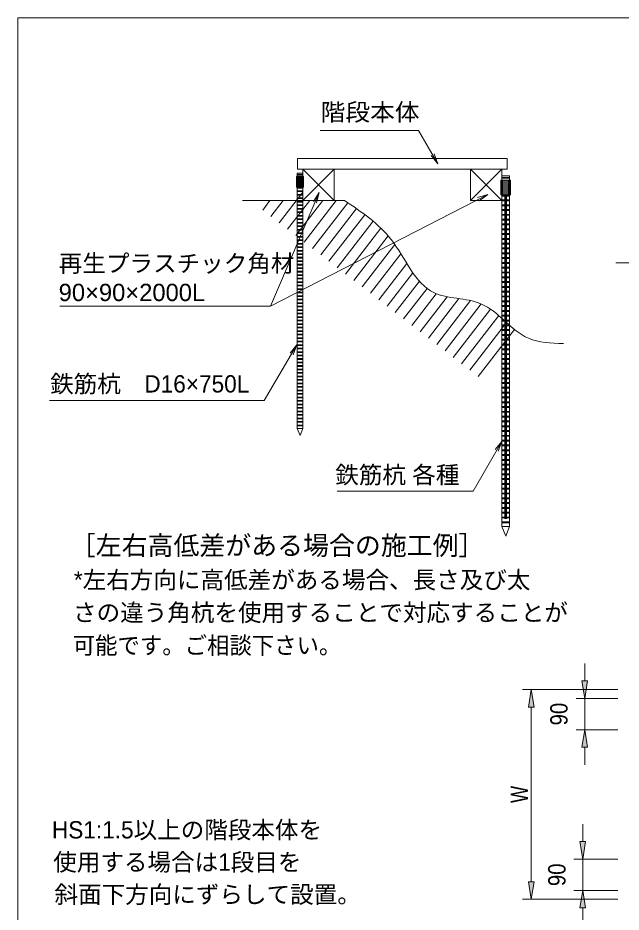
# Model space of a CAD drawing. Units: millimetres at full size, sheet at 1:20; details may follow other scales. Extents: x 200 to 8200, y 186 to 5740.
# Drawn here: x 200 to 1928, y 3181 to 5740 of the extents above; entities that cross this region are included whole.
import ezdxf
from ezdxf.enums import TextEntityAlignment as Align

# ---------------------------------------------------------------- set-up
doc = ezdxf.new("R2010")
doc.units = ezdxf.units.MM
doc.header["$LTSCALE"] = 20
for name, color, linetype, lineweight in [('ハッチング', 7, 'Continuous', 9), ('一般線', 7, 'Continuous', 20), ('図面枠-A3', 7, 'Continuous', 20), ('寸法', 7, 'Continuous', 13), ('引出線', 7, 'Continuous', 13), ('角材', 7, 'Continuous', 18), ('鉄筋杭', 7, 'Continuous', 18), ('階段本体', 7, 'Continuous', 18)]:
    doc.layers.add(name, color=color, linetype=linetype, lineweight=lineweight)
doc.layers.add('文字', color=7, linetype='Continuous')
doc.styles.add('ＭＳ Ｐゴシック', font='')
doc.styles.get('ＭＳ Ｐゴシック').set_extended_font_data('MS PGothic')

# ---------------------------------------------------------------- blocks, each defined once
blk = doc.blocks.new('open_arrow')
at = {"color": 0, "linetype": 'Continuous', "lineweight": -2}
blk.add_lwpolyline([(7.5, 1.25), (0, 0), (7.5, -1.25)], dxfattribs=at)

msp = doc.modelspace()

# ---------------------------------------------------------------- hatches: boundary and pattern name
at = {"layer": '寸法'}
for points in [[(1815.53, 3842.42), (1832.19, 3842.42), (1823.86, 3792.42)], [(1662.33, 3767.5), (1678.99, 3767.5), (1670.66, 3817.5)], [(1815.53, 3652.42), (1832.19, 3652.42), (1823.86, 3702.42)], [(1809.65, 3382.58), (1826.32, 3382.58), (1817.99, 3332.58)], [(1662.33, 3267.5), (1678.99, 3267.5), (1670.66, 3217.5)], [(1809.65, 3192.58), (1826.32, 3192.58), (1817.99, 3242.58)]]:
    msp.add_hatch(color=256, dxfattribs=at).paths.add_polyline_path(points)

# ---------------------------------------------------------------- linework, layer by layer
at = {"layer": 'ハッチング'}
for p, q in [((1016.51, 5241.12), (948.82, 5153.49)), ((922.17, 5217.15), (901.34, 5190.17)), ((960.08, 5217.15), (925.08, 5171.83)), ((1035.9, 5217.15), (972.56, 5135.15)), ((1073.8, 5217.15), (996.3, 5116.81)), ((1111.71, 5217.15), (1020.04, 5098.47)), ((1144.87, 5211), (1043.78, 5080.14)), ((1169.78, 5194.17), (1067.53, 5061.8)), ((1194.19, 5176.7), (1091.27, 5043.46)), ((1217.76, 5158.13), (1115.01, 5025.12)), ((1240.11, 5137.99), (1138.75, 5006.78)), ((1260.9, 5115.84), (1162.49, 4988.44)), ((1279.81, 5091.24), (1186.23, 4970.1)), ((1297.19, 5064.66), (1209.98, 4951.76)), ((1314.03, 5037.39), (1233.72, 4933.42)), ((1331.4, 5010.8), (1257.46, 4915.08)), ((1350.42, 4986.35), (1281.2, 4896.74)), ((1372.36, 4965.68), (1304.94, 4878.4)), ((1398.71, 4950.72), (1328.68, 4860.06)), ((1429.91, 4942.03), (1352.42, 4841.72)), ((1463.65, 4936.64), (1376.17, 4823.38)), ((1497.07, 4930.83), (1399.91, 4805.04)), ((1527.58, 4921.25), (1423.65, 4786.7)), ((1553.96, 4906.32), (1447.39, 4768.36)), ((1577.62, 4887.87), (1471.13, 4750.02)), ((1600.13, 4867.94), (1494.87, 4731.68)), ((1622.88, 4848.32), (1518.62, 4713.34))]:
    msp.add_line(p, q, dxfattribs=at)
at = {"layer": '一般線'}
for p, q in [((843.66, 5217.15), (1016.51, 5217.15)), ((1106.51, 5217.15), (1135.63, 5217.15))]:
    msp.add_line(p, q, dxfattribs=at)
msp.add_open_spline([(1135.63, 5217.15), (1184.44, 5184.73), (1233.26, 5152.31), (1270.2, 5104.38), (1310.89, 5051.58), (1337.17, 4979.96), (1391.6, 4953.82), (1430.6, 4935.09), (1484.06, 4939.72), (1526.44, 4921.74), (1577.82, 4899.94), (1612.91, 4844.9), (1662.47, 4823.07), (1692.36, 4809.9), (1727.51, 4808.81), (1762.66, 4807.72)], degree=3, knots=[0, 0, 0, 0, 1, 1, 1, 2, 2, 2, 3, 3, 3, 4, 4, 4, 5, 5, 5, 5], dxfattribs=at)
at = {"layer": '図面枠-A3'}
msp.add_lwpolyline([(200, 200), (8200, 200), (8200, 5740), (200, 5740)], close=True, dxfattribs=at)
at = {"layer": '寸法'}
for p, q in [((1962.74, 5039.02), (1912.74, 5039.02)), ((1823.86, 3842.42), (1823.86, 3892.42)), ((1919, 3817.5), (1645.66, 3817.5)), ((1919, 3792.42), (1798.86, 3792.42)), ((1823.86, 3792.42), (1823.86, 3702.42)), ((1670.66, 3767.5), (1670.66, 3267.5)), ((1919, 3702.42), (1798.86, 3702.42)), ((1823.86, 3652.42), (1823.86, 3602.42)), ((1817.99, 3382.58), (1817.99, 3432.58)), ((1919, 3332.58), (1792.99, 3332.58)), ((1817.99, 3332.58), (1817.99, 3242.58)), ((1919, 3242.58), (1792.99, 3242.58)), ((1919, 3217.5), (1645.66, 3217.5)), ((1817.99, 3192.58), (1817.99, 3142.58))]:
    msp.add_line(p, q, dxfattribs=at)
for points in [[(1815.53, 3842.42), (1832.19, 3842.42), (1823.86, 3792.42)], [(1662.33, 3767.5), (1678.99, 3767.5), (1670.66, 3817.5)], [(1815.53, 3652.42), (1832.19, 3652.42), (1823.86, 3702.42)], [(1809.65, 3382.58), (1826.32, 3382.58), (1817.99, 3332.58)], [(1662.33, 3267.5), (1678.99, 3267.5), (1670.66, 3217.5)], [(1809.65, 3192.58), (1826.32, 3192.58), (1817.99, 3242.58)]]:
    msp.add_lwpolyline(points, close=True, dxfattribs=at)
at = {"layer": '引出線'}
for points in [[(1403.02, 5322.22), (1347.92, 5417.66), (1066.05, 5417.66)], [(1063.03, 5240.18), (923.56, 4915.2), (319.93, 4915.2)], [(1546.02, 5235.01), (923.56, 4915.2), (319.93, 4915.2)], [(1517.05, 5225.74), (1546.02, 5235.01), (1521.62, 5216.85)], [(999.51, 4804.23), (905.77, 4644.51), (290.32, 4644.51)], [(1586.51, 4528.01), (1504.31, 4385.64), (1114.76, 4385.64)]]:
    msp.add_lwpolyline(points, dxfattribs=at)
at = {"layer": '角材'}
for p, q in [((1106.51, 5307.15), (1016.51, 5307.15)), ((1016.51, 5307.15), (1016.51, 5217.15)), ((1106.51, 5307.15), (1016.51, 5217.15)), ((1106.51, 5217.15), (1016.51, 5307.15)), ((1106.51, 5217.15), (1106.51, 5307.15)), ((1586.51, 5307.15), (1496.51, 5307.15)), ((1496.51, 5307.15), (1496.51, 5217.15)), ((1586.51, 5307.15), (1496.51, 5217.15)), ((1586.51, 5217.15), (1496.51, 5307.15)), ((1586.51, 5217.15), (1586.51, 5307.15)), ((1016.51, 5217.15), (1106.51, 5217.15)), ((1496.51, 5217.15), (1586.51, 5217.15))]:
    msp.add_line(p, q, dxfattribs=at)
at = {"layer": '鉄筋杭'}
for p, q in [((998.51, 5285.67), (1018.51, 5285.67)), ((998.51, 5285.67), (998.51, 5255.67)), ((999, 5285.67), (999, 5255.67)), ((1000.42, 5285.67), (1000.42, 5255.67)), ((1000.51, 5295.23), (1016.51, 5295.23)), ((1000.51, 5295.23), (1000.51, 5285.67)), ((1016.51, 5291.73), (1000.51, 5291.73)), ((1016.51, 5289.73), (1000.51, 5289.73)), ((1002.63, 5285.67), (1002.63, 5255.67)), ((1005.42, 5285.67), (1005.42, 5255.67)), ((1008.51, 5285.67), (1008.51, 5255.67)), ((1011.6, 5285.67), (1011.6, 5255.67)), ((1014.39, 5285.67), (1014.39, 5255.67)), ((1016.51, 5295.23), (1016.51, 5285.67)), ((1016.6, 5285.67), (1016.6, 5255.67)), ((1018.02, 5285.67), (1018.02, 5255.67)), ((1018.51, 5285.67), (1018.51, 5255.67)), ((1583.76, 5275.24), (1611.26, 5275.24)), ((1583.76, 5275.24), (1583.76, 5233.99)), ((1584.43, 5275.24), (1584.43, 5233.99)), ((1586.39, 5275.24), (1586.39, 5233.99)), ((1586.51, 5288.38), (1608.51, 5288.38)), ((1586.51, 5288.38), (1586.51, 5275.24)), ((1608.51, 5283.57), (1586.51, 5283.57)), ((1608.51, 5280.82), (1586.51, 5280.82)), ((1589.43, 5275.24), (1589.43, 5233.99)), ((1593.26, 5275.24), (1593.26, 5233.99)), ((1597.51, 5275.24), (1597.51, 5233.99)), ((1601.76, 5275.24), (1601.76, 5233.99)), ((1605.6, 5275.24), (1605.6, 5233.99)), ((1608.51, 5288.38), (1608.51, 5275.24)), ((1608.63, 5275.24), (1608.63, 5233.99)), ((1610.59, 5275.24), (1610.59, 5233.99)), ((1611.26, 5275.24), (1611.26, 5233.99)), ((998.51, 5255.67), (1018.51, 5255.67)), ((1000.51, 5255.67), (1000.51, 4565.23)), ((1016.51, 5254.73), (1000.51, 5254.73)), ((1016.51, 5252.73), (1000.51, 5252.73)), ((1016.51, 5255.67), (1016.51, 4565.23)), ((1016.51, 5244.73), (1000.51, 5244.73)), ((1016.51, 5242.73), (1000.51, 5242.73)), ((1016.51, 5234.73), (1000.51, 5234.73)), ((1016.51, 5232.73), (1000.51, 5232.73)), ((1016.51, 5224.73), (1000.51, 5224.73)), ((1016.51, 5222.73), (1000.51, 5222.73)), ((1583.76, 5233.99), (1611.26, 5233.99)), ((1586.51, 5233.99), (1586.51, 4306.24)), ((1586.51, 5233.99), (1586.51, 4284.63)), ((1608.51, 5232.7), (1586.51, 5232.7)), ((1608.51, 5229.95), (1586.51, 5229.95)), ((1595.45, 5233.99), (1595.45, 4306.24)), ((1596.14, 5233.99), (1596.14, 4306.24)), ((1598.89, 5233.99), (1598.89, 4306.24)), ((1599.57, 5233.99), (1599.57, 4306.24)), ((1608.51, 5233.99), (1608.51, 4306.24)), ((1608.51, 5233.99), (1608.51, 4284.63)), ((1016.51, 5214.73), (1000.51, 5214.73)), ((1016.51, 5212.73), (1000.51, 5212.73)), ((1016.51, 5204.73), (1000.51, 5204.73)), ((1016.51, 5202.73), (1000.51, 5202.73)), ((1608.51, 5218.95), (1586.51, 5218.95)), ((1608.51, 5216.2), (1586.51, 5216.2)), ((1608.51, 5205.2), (1586.51, 5205.2)), ((1608.51, 5202.45), (1586.51, 5202.45)), ((1016.51, 5194.73), (1000.51, 5194.73)), ((1016.51, 5192.73), (1000.51, 5192.73)), ((1016.51, 5184.73), (1000.51, 5184.73)), ((1016.51, 5182.73), (1000.51, 5182.73)), ((1016.51, 5174.73), (1000.51, 5174.73)), ((1016.51, 5172.73), (1000.51, 5172.73)), ((1608.51, 5191.45), (1586.51, 5191.45)), ((1608.51, 5188.7), (1586.51, 5188.7)), ((1608.51, 5177.7), (1586.51, 5177.7)), ((1608.51, 5174.95), (1586.51, 5174.95)), ((1016.51, 5164.73), (1000.51, 5164.73)), ((1016.51, 5162.73), (1000.51, 5162.73)), ((1016.51, 5154.73), (1000.51, 5154.73)), ((1016.51, 5152.73), (1000.51, 5152.73)), ((1016.51, 5144.73), (1000.51, 5144.73)), ((1608.51, 5163.95), (1586.51, 5163.95)), ((1608.51, 5161.2), (1586.51, 5161.2)), ((1608.51, 5150.2), (1586.51, 5150.2)), ((1608.51, 5147.45), (1586.51, 5147.45)), ((1016.51, 5142.73), (1000.51, 5142.73)), ((1016.51, 5134.73), (1000.51, 5134.73)), ((1016.51, 5132.73), (1000.51, 5132.73)), ((1016.51, 5124.73), (1000.51, 5124.73)), ((1016.51, 5122.73), (1000.51, 5122.73)), ((1608.51, 5136.45), (1586.51, 5136.45)), ((1608.51, 5133.7), (1586.51, 5133.7)), ((1608.51, 5122.7), (1586.51, 5122.7)), ((1608.51, 5119.95), (1586.51, 5119.95)), ((1016.51, 5114.73), (1000.51, 5114.73)), ((1016.51, 5112.73), (1000.51, 5112.73)), ((1016.51, 5104.73), (1000.51, 5104.73)), ((1016.51, 5102.73), (1000.51, 5102.73)), ((1016.51, 5094.73), (1000.51, 5094.73)), ((1608.51, 5108.95), (1586.51, 5108.95)), ((1608.51, 5106.2), (1586.51, 5106.2)), ((1608.51, 5095.2), (1586.51, 5095.2)), ((1016.51, 5092.73), (1000.51, 5092.73)), ((1016.51, 5084.73), (1000.51, 5084.73)), ((1016.51, 5082.73), (1000.51, 5082.73)), ((1016.51, 5074.73), (1000.51, 5074.73)), ((1016.51, 5072.73), (1000.51, 5072.73)), ((1608.51, 5092.45), (1586.51, 5092.45)), ((1608.51, 5081.45), (1586.51, 5081.45)), ((1608.51, 5078.7), (1586.51, 5078.7)), ((1608.51, 5067.7), (1586.51, 5067.7)), ((1016.51, 5064.73), (1000.51, 5064.73)), ((1016.51, 5062.73), (1000.51, 5062.73)), ((1016.51, 5054.73), (1000.51, 5054.73)), ((1016.51, 5052.73), (1000.51, 5052.73)), ((1016.51, 5044.73), (1000.51, 5044.73)), ((1016.51, 5042.73), (1000.51, 5042.73)), ((1608.51, 5064.95), (1586.51, 5064.95)), ((1608.51, 5053.95), (1586.51, 5053.95)), ((1608.51, 5051.2), (1586.51, 5051.2)), ((1016.51, 5034.73), (1000.51, 5034.73)), ((1016.51, 5032.73), (1000.51, 5032.73)), ((1016.51, 5024.73), (1000.51, 5024.73)), ((1016.51, 5022.73), (1000.51, 5022.73)), ((1608.51, 5040.2), (1586.51, 5040.2)), ((1608.51, 5037.45), (1586.51, 5037.45)), ((1608.51, 5026.45), (1586.51, 5026.45)), ((1608.51, 5023.7), (1586.51, 5023.7)), ((1016.51, 5014.73), (1000.51, 5014.73)), ((1016.51, 5012.73), (1000.51, 5012.73)), ((1016.51, 5004.73), (1000.51, 5004.73)), ((1016.51, 5002.73), (1000.51, 5002.73)), ((1016.51, 4994.73), (1000.51, 4994.73)), ((1016.51, 4992.73), (1000.51, 4992.73)), ((1608.51, 5012.7), (1586.51, 5012.7)), ((1608.51, 5009.95), (1586.51, 5009.95)), ((1608.51, 4998.95), (1586.51, 4998.95)), ((1608.51, 4996.2), (1586.51, 4996.2)), ((1016.51, 4984.73), (1000.51, 4984.73)), ((1016.51, 4982.73), (1000.51, 4982.73)), ((1016.51, 4974.73), (1000.51, 4974.73)), ((1016.51, 4972.73), (1000.51, 4972.73)), ((1608.51, 4985.2), (1586.51, 4985.2)), ((1608.51, 4982.45), (1586.51, 4982.45)), ((1608.51, 4971.45), (1586.51, 4971.45)), ((1608.51, 4968.7), (1586.51, 4968.7)), ((1016.51, 4964.73), (1000.51, 4964.73)), ((1016.51, 4962.73), (1000.51, 4962.73)), ((1016.51, 4954.73), (1000.51, 4954.73)), ((1016.51, 4952.73), (1000.51, 4952.73)), ((1016.51, 4944.73), (1000.51, 4944.73)), ((1016.51, 4942.73), (1000.51, 4942.73)), ((1608.51, 4957.7), (1586.51, 4957.7)), ((1608.51, 4954.95), (1586.51, 4954.95)), ((1608.51, 4943.95), (1586.51, 4943.95)), ((1608.51, 4941.2), (1586.51, 4941.2)), ((1016.51, 4934.73), (1000.51, 4934.73)), ((1016.51, 4932.73), (1000.51, 4932.73)), ((1016.51, 4924.73), (1000.51, 4924.73)), ((1016.51, 4922.73), (1000.51, 4922.73)), ((1016.51, 4914.73), (1000.51, 4914.73)), ((1608.51, 4930.2), (1586.51, 4930.2)), ((1608.51, 4927.45), (1586.51, 4927.45)), ((1608.51, 4916.45), (1586.51, 4916.45)), ((1016.51, 4912.73), (1000.51, 4912.73)), ((1016.51, 4904.73), (1000.51, 4904.73)), ((1016.51, 4902.73), (1000.51, 4902.73)), ((1016.51, 4894.73), (1000.51, 4894.73)), ((1016.51, 4892.73), (1000.51, 4892.73)), ((1608.51, 4913.7), (1586.51, 4913.7)), ((1608.51, 4902.7), (1586.51, 4902.7)), ((1608.51, 4899.95), (1586.51, 4899.95)), ((1608.51, 4888.95), (1586.51, 4888.95)), ((1016.51, 4884.73), (1000.51, 4884.73)), ((1016.51, 4882.73), (1000.51, 4882.73)), ((1016.51, 4874.73), (1000.51, 4874.73)), ((1016.51, 4872.73), (1000.51, 4872.73)), ((1016.51, 4864.73), (1000.51, 4864.73)), ((1016.51, 4862.73), (1000.51, 4862.73)), ((1608.51, 4886.2), (1586.51, 4886.2)), ((1608.51, 4875.2), (1586.51, 4875.2)), ((1608.51, 4872.45), (1586.51, 4872.45)), ((1016.51, 4854.73), (1000.51, 4854.73)), ((1016.51, 4852.73), (1000.51, 4852.73)), ((1016.51, 4844.73), (1000.51, 4844.73)), ((1016.51, 4842.73), (1000.51, 4842.73)), ((1608.51, 4861.45), (1586.51, 4861.45)), ((1608.51, 4858.7), (1586.51, 4858.7)), ((1608.51, 4847.7), (1586.51, 4847.7)), ((1608.51, 4844.95), (1586.51, 4844.95)), ((1016.51, 4834.73), (1000.51, 4834.73)), ((1016.51, 4832.73), (1000.51, 4832.73)), ((1016.51, 4824.73), (1000.51, 4824.73)), ((1016.51, 4822.73), (1000.51, 4822.73)), ((1016.51, 4814.73), (1000.51, 4814.73)), ((1016.51, 4812.73), (1000.51, 4812.73)), ((1608.51, 4833.95), (1586.51, 4833.95)), ((1608.51, 4831.2), (1586.51, 4831.2)), ((1608.51, 4820.2), (1586.51, 4820.2)), ((1608.51, 4817.45), (1586.51, 4817.45)), ((1016.51, 4804.73), (1000.51, 4804.73)), ((1016.51, 4802.73), (1000.51, 4802.73)), ((1016.51, 4794.73), (1000.51, 4794.73)), ((1016.51, 4792.73), (1000.51, 4792.73)), ((1608.51, 4806.45), (1586.51, 4806.45)), ((1608.51, 4803.7), (1586.51, 4803.7)), ((1608.51, 4792.7), (1586.51, 4792.7)), ((1608.51, 4789.95), (1586.51, 4789.95)), ((1016.51, 4784.73), (1000.51, 4784.73)), ((1016.51, 4782.73), (1000.51, 4782.73)), ((1016.51, 4774.73), (1000.51, 4774.73)), ((1016.51, 4772.73), (1000.51, 4772.73)), ((1016.51, 4764.73), (1000.51, 4764.73)), ((1016.51, 4762.73), (1000.51, 4762.73)), ((1608.51, 4778.95), (1586.51, 4778.95)), ((1608.51, 4776.2), (1586.51, 4776.2)), ((1608.51, 4765.2), (1586.51, 4765.2)), ((1608.51, 4762.45), (1586.51, 4762.45)), ((1016.51, 4754.73), (1000.51, 4754.73)), ((1016.51, 4752.73), (1000.51, 4752.73)), ((1016.51, 4744.73), (1000.51, 4744.73)), ((1016.51, 4742.73), (1000.51, 4742.73)), ((1016.51, 4734.73), (1000.51, 4734.73)), ((1608.51, 4751.45), (1586.51, 4751.45)), ((1608.51, 4748.7), (1586.51, 4748.7)), ((1608.51, 4737.7), (1586.51, 4737.7)), ((1608.51, 4734.95), (1586.51, 4734.95)), ((1016.51, 4732.73), (1000.51, 4732.73)), ((1016.51, 4724.73), (1000.51, 4724.73)), ((1016.51, 4722.73), (1000.51, 4722.73)), ((1016.51, 4714.73), (1000.51, 4714.73)), ((1016.51, 4712.73), (1000.51, 4712.73)), ((1608.51, 4723.95), (1586.51, 4723.95)), ((1608.51, 4721.2), (1586.51, 4721.2)), ((1608.51, 4710.2), (1586.51, 4710.2)), ((1016.51, 4704.73), (1000.51, 4704.73)), ((1016.51, 4702.73), (1000.51, 4702.73)), ((1016.51, 4694.73), (1000.51, 4694.73)), ((1016.51, 4692.73), (1000.51, 4692.73)), ((1016.51, 4684.73), (1000.51, 4684.73)), ((1608.51, 4707.45), (1586.51, 4707.45)), ((1608.51, 4696.45), (1586.51, 4696.45)), ((1608.51, 4693.7), (1586.51, 4693.7)), ((1016.51, 4682.73), (1000.51, 4682.73)), ((1016.51, 4674.73), (1000.51, 4674.73)), ((1016.51, 4672.73), (1000.51, 4672.73)), ((1016.51, 4664.73), (1000.51, 4664.73)), ((1016.51, 4662.73), (1000.51, 4662.73)), ((1608.51, 4682.7), (1586.51, 4682.7)), ((1608.51, 4679.95), (1586.51, 4679.95)), ((1608.51, 4668.95), (1586.51, 4668.95)), ((1608.51, 4666.2), (1586.51, 4666.2)), ((1016.51, 4654.73), (1000.51, 4654.73)), ((1016.51, 4652.73), (1000.51, 4652.73)), ((1016.51, 4644.73), (1000.51, 4644.73)), ((1016.51, 4642.73), (1000.51, 4642.73)), ((1016.51, 4634.73), (1000.51, 4634.73)), ((1016.51, 4632.73), (1000.51, 4632.73)), ((1608.51, 4655.2), (1586.51, 4655.2)), ((1608.51, 4652.45), (1586.51, 4652.45)), ((1608.51, 4641.45), (1586.51, 4641.45)), ((1608.51, 4638.7), (1586.51, 4638.7)), ((1016.51, 4624.73), (1000.51, 4624.73)), ((1016.51, 4622.73), (1000.51, 4622.73)), ((1016.51, 4614.73), (1000.51, 4614.73)), ((1016.51, 4612.73), (1000.51, 4612.73)), ((1608.51, 4627.7), (1586.51, 4627.7)), ((1608.51, 4624.95), (1586.51, 4624.95)), ((1608.51, 4613.95), (1586.51, 4613.95)), ((1608.51, 4611.2), (1586.51, 4611.2)), ((1016.51, 4604.73), (1000.51, 4604.73)), ((1016.51, 4602.73), (1000.51, 4602.73)), ((1016.51, 4594.73), (1000.51, 4594.73)), ((1016.51, 4592.73), (1000.51, 4592.73)), ((1016.51, 4584.73), (1000.51, 4584.73)), ((1016.51, 4582.73), (1000.51, 4582.73)), ((1608.51, 4600.2), (1586.51, 4600.2)), ((1608.51, 4597.45), (1586.51, 4597.45)), ((1608.51, 4586.45), (1586.51, 4586.45)), ((1608.51, 4583.7), (1586.51, 4583.7)), ((1016.51, 4574.73), (1000.51, 4574.73)), ((1016.51, 4572.73), (1000.51, 4572.73)), ((1008.51, 4545.23), (1000.51, 4565.23)), ((1000.51, 4565.23), (1016.51, 4565.23)), ((1008.51, 4545.23), (1016.51, 4565.23)), ((1608.51, 4572.7), (1586.51, 4572.7)), ((1608.51, 4569.95), (1586.51, 4569.95)), ((1608.51, 4558.95), (1586.51, 4558.95)), ((1608.51, 4556.2), (1586.51, 4556.2)), ((1608.51, 4545.2), (1586.51, 4545.2)), ((1608.51, 4542.45), (1586.51, 4542.45)), ((1608.51, 4531.45), (1586.51, 4531.45)), ((1608.51, 4528.7), (1586.51, 4528.7)), ((1608.51, 4517.7), (1586.51, 4517.7)), ((1608.51, 4514.95), (1586.51, 4514.95)), ((1608.51, 4503.95), (1586.51, 4503.95)), ((1608.51, 4501.2), (1586.51, 4501.2)), ((1608.51, 4490.2), (1586.51, 4490.2)), ((1608.51, 4487.45), (1586.51, 4487.45)), ((1608.51, 4476.45), (1586.51, 4476.45)), ((1608.51, 4473.7), (1586.51, 4473.7)), ((1608.51, 4462.7), (1586.51, 4462.7)), ((1608.51, 4459.95), (1586.51, 4459.95)), ((1608.51, 4448.95), (1586.51, 4448.95)), ((1608.51, 4446.2), (1586.51, 4446.2)), ((1608.51, 4435.2), (1586.51, 4435.2)), ((1608.51, 4432.45), (1586.51, 4432.45)), ((1608.51, 4421.45), (1586.51, 4421.45)), ((1608.51, 4418.7), (1586.51, 4418.7)), ((1608.51, 4407.7), (1586.51, 4407.7)), ((1608.51, 4404.95), (1586.51, 4404.95)), ((1608.51, 4393.95), (1586.51, 4393.95)), ((1608.51, 4391.2), (1586.51, 4391.2)), ((1608.51, 4380.2), (1586.51, 4380.2)), ((1608.51, 4377.45), (1586.51, 4377.45)), ((1608.51, 4366.45), (1586.51, 4366.45)), ((1608.51, 4363.7), (1586.51, 4363.7)), ((1608.51, 4352.7), (1586.51, 4352.7)), ((1608.51, 4349.95), (1586.51, 4349.95)), ((1608.51, 4338.95), (1586.51, 4338.95)), ((1608.51, 4336.2), (1586.51, 4336.2)), ((1608.51, 4325.2), (1586.51, 4325.2)), ((1608.51, 4322.45), (1586.51, 4322.45)), ((1608.51, 4311.45), (1586.51, 4311.45)), ((1608.51, 4308.7), (1586.51, 4308.7)), ((1608.51, 4297.7), (1586.51, 4297.7)), ((1608.51, 4294.95), (1586.51, 4294.95)), ((1597.51, 4257.13), (1586.51, 4284.63)), ((1586.51, 4284.63), (1608.51, 4284.63)), ((1597.51, 4257.13), (1608.51, 4284.63))]:
    msp.add_line(p, q, dxfattribs=at)
at = {"layer": '階段本体'}
for p, q in [((1601.51, 5337.15), (1001.51, 5337.15)), ((1001.51, 5337.15), (1001.51, 5307.15)), ((1601.51, 5307.15), (1601.51, 5337.15)), ((1001.51, 5307.15), (1016.51, 5307.15)), ((1016.51, 5307.15), (1586.51, 5307.15)), ((1586.51, 5307.15), (1601.51, 5307.15))]:
    msp.add_line(p, q, dxfattribs=at)

# ---------------------------------------------------------------- block references
at = {"layer": '引出線', "xscale": 4, "yscale": 4}
for p, rotation in [((1403.02, 5322.22), 120), ((1063.03, 5240.18), 246.8), ((999.51, 4804.23), 239.6), ((1586.51, 4528.01), 240)]:
    msp.add_blockref('open_arrow', p, dxfattribs=dict(at, rotation=rotation))

# ---------------------------------------------------------------- texts
at = {"layer": '寸法', "style": 'ＭＳ Ｐゴシック'}
for s, width, p in [('90', 0.9, (1749.86, 3747.42)), ('W', 0.8, (1636.55, 3517.5)), ('90', 0.9, (1743.99, 3287.58))]:
    msp.add_text(s, height=49.49, rotation=90, dxfattribs=dict(at, width=width)).set_placement(p, align=Align.MIDDLE_CENTER)
at = {"layer": '文字', "style": 'ＭＳ Ｐゴシック'}
for s, width, p in [('階段本体', 1.05, (1067.33, 5430.87)), ('90×90×2000L', 1.05, (316.89, 4914.65)), ('可能です。ご相談下さい。', 0.95, (357.11, 3904.66))]:
    msp.add_text(s, height=49.49, dxfattribs=dict(at, width=width)).set_placement(p, align=Align.BOTTOM_LEFT)
for s, height, p in [('再生プラスチック角材', 49.49, (317.17, 4997.98)), ('鉄筋杭\u3000D16×750L', 49.49, (292.38, 4653.02)), ('鉄筋杭 各種', 49.49, (1109.16, 4392.66)), ('［左右高低差がある場合の施工例］', 54.44, (348.65, 4186.63)), ('*左右方向に高低差がある場合、長さ及び太', 49.49, (360.51, 4092.06)), ('さの違う角杭を使用することで対応することが', 49.49, (357.96, 3998.5)), ('HS1:1.5以上の階段本体を', 49.49, (297.56, 3376.69)), ('使用する場合は1段目を', 49.49, (301.25, 3284.26)), ('斜面下方向にずらして設置。', 49.49, (304.95, 3191.84))]:
    msp.add_text(s, height=height, dxfattribs=at).set_placement(p, align=Align.BOTTOM_LEFT)

doc.saveas('drawing.dxf')
